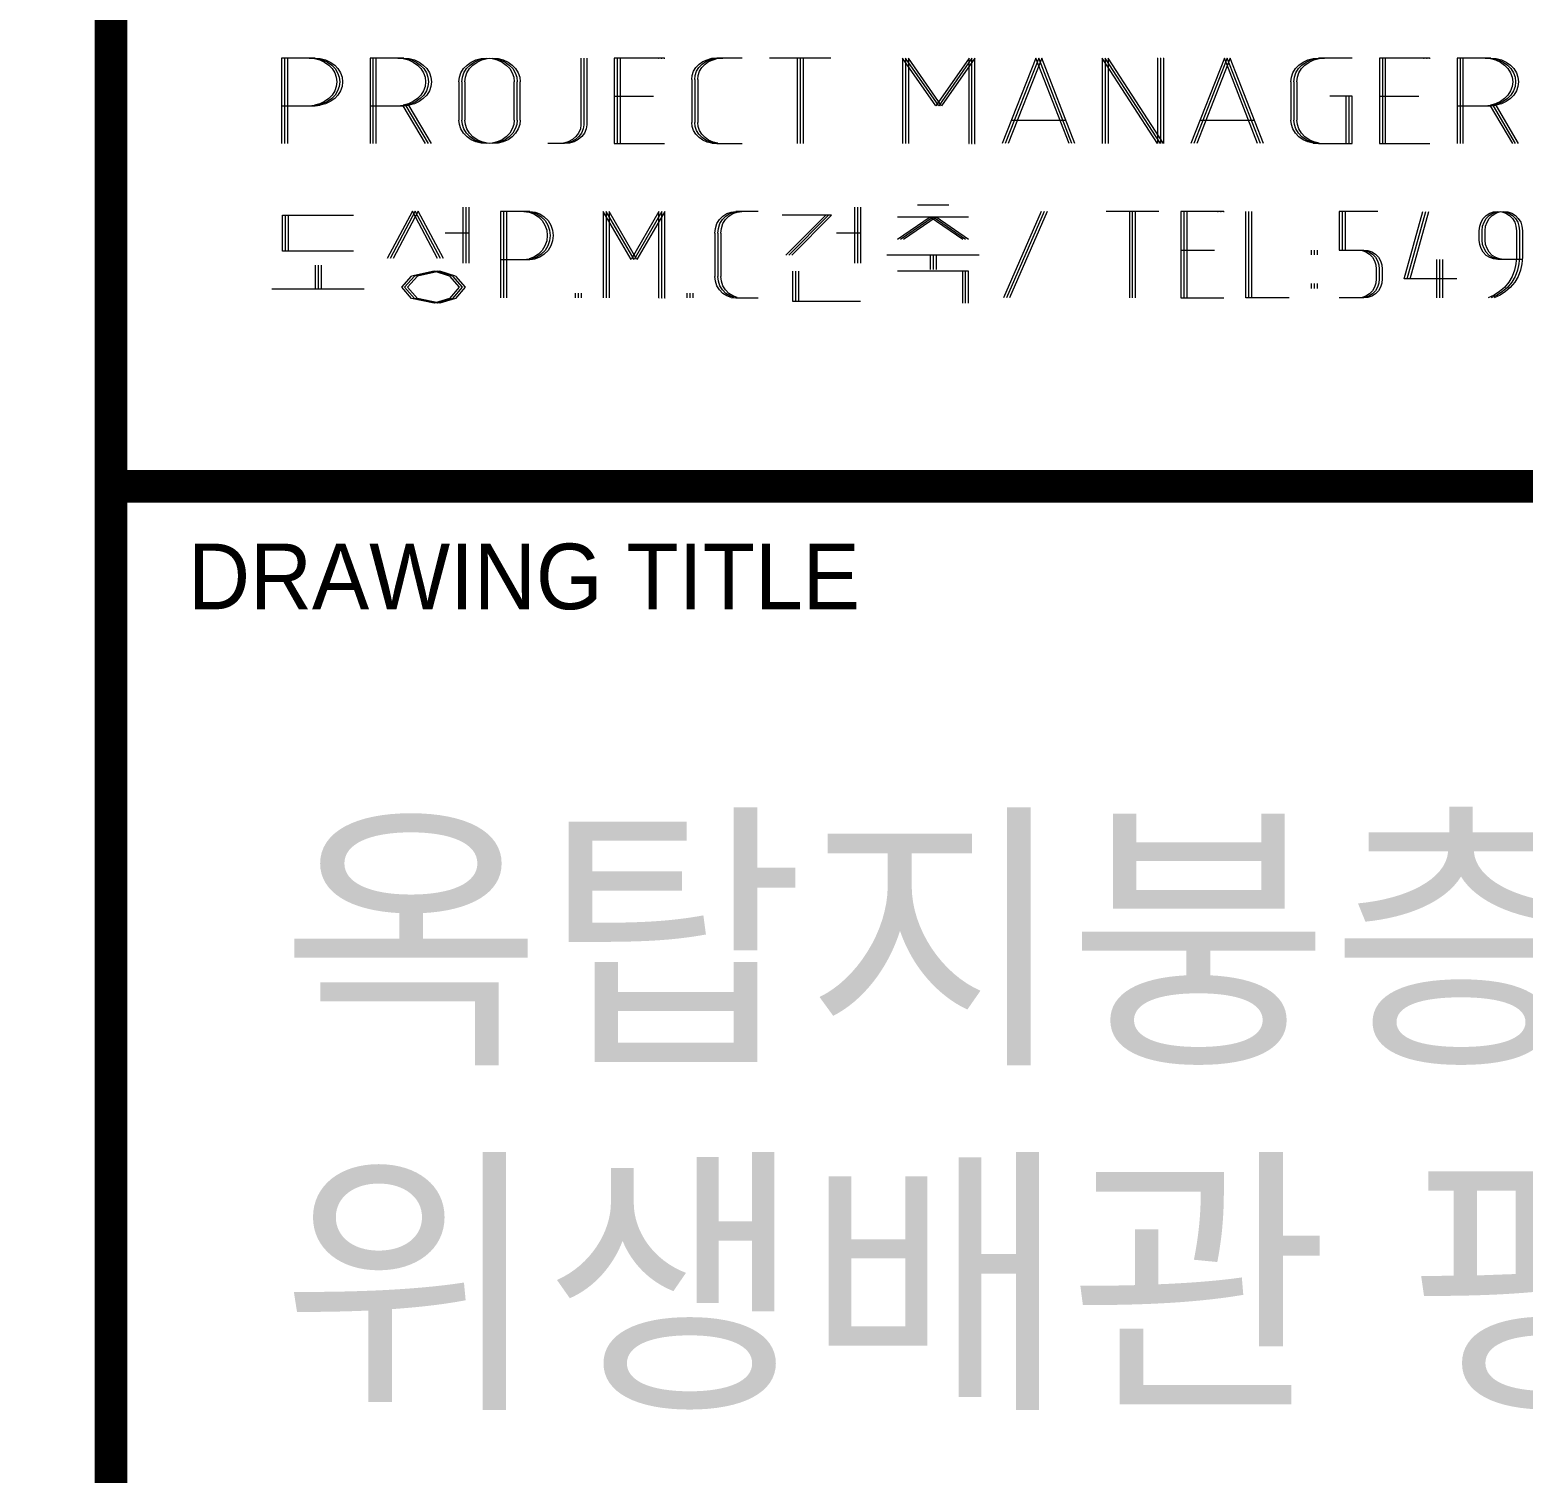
# Model space of a CAD drawing. Header units: millimetres. Extents: x 83956 to 461956, y 36707 to 125807.
# Drawn here: x 390130 to 393556, y 43161 to 46472 of the extents above; entities that cross this region are included whole.
import ezdxf

# ---------------------------------------------------------------- set-up
doc = ezdxf.new("R2010")
doc.units = ezdxf.units.MM
doc.header["$LTSCALE"] = 100
doc.header["$MEASUREMENT"] = 0
doc.layers.get('0').update_dxf_attribs({"linetype": 'CONTINUOUS'})
doc.layers.add('FORM', color=8, linetype='CONTINUOUS')
doc.layers.add('TEX', color=3, linetype='CONTINUOUS')
doc.styles.add('HY울릉도L', font='HYWULM.TTF')
doc.styles.add('TITLE', font='Gulim.ttf')

# ---------------------------------------------------------------- blocks, each defined once
blk = doc.blocks.new('PMC-mark')
at = {"layer": 'FORM', "lineweight": 0}
for p, q in [((606.2, 1310.2), (521.6, 1310.2)), ((521.6, 1310.2), (521.6, 1048.3)), ((615.2, 1310.2), (530.6, 1310.2)), ((530.6, 1310.2), (530.6, 1048.3)), ((624.2, 1310.2), (539.6, 1310.2)), ((539.6, 1310.2), (539.6, 1048.3)), ((606.2, 1310.2), (622.4, 1308.4)), ((615.2, 1310.2), (631.4, 1308.4)), ((622.4, 1308.4), (638.6, 1304.8)), ((624.2, 1310.2), (640.4, 1308.4)), ((631.4, 1308.4), (647.6, 1304.8)), ((638.6, 1304.8), (653, 1297.6)), ((640.4, 1308.4), (656.6, 1304.8)), ((647.6, 1304.8), (662, 1297.6)), ((653, 1297.6), (666.5, 1288.6)), ((656.6, 1304.8), (671, 1297.6)), ((662, 1297.6), (675.5, 1288.6)), ((666.5, 1288.6), (676.4, 1277.8)), ((671, 1297.6), (684.5, 1288.6)), ((675.5, 1288.6), (685.4, 1277.8)), ((684.5, 1288.6), (694.4, 1277.8)), ((878, 1310.2), (792.5, 1310.2)), ((792.5, 1310.2), (792.5, 1048.3)), ((887, 1310.2), (801.5, 1310.2)), ((801.5, 1310.2), (801.5, 1048.3)), ((896, 1310.2), (810.5, 1310.2)), ((810.5, 1310.2), (810.5, 1048.3)), ((878, 1310.2), (894.2, 1308.4)), ((887, 1310.2), (903.2, 1308.4)), ((894.2, 1308.4), (910.4, 1304.8)), ((896, 1310.2), (912.2, 1308.4)), ((903.2, 1308.4), (919.4, 1304.8)), ((910.4, 1304.8), (924.8, 1297.6)), ((912.2, 1308.4), (928.4, 1304.8)), ((919.4, 1304.8), (933.8, 1297.6)), ((924.8, 1297.6), (937.4, 1288.6)), ((928.4, 1304.8), (942.8, 1297.6)), ((933.8, 1297.6), (946.4, 1288.6)), ((937.4, 1288.6), (948.2, 1277.8)), ((942.8, 1297.6), (955.4, 1288.6)), ((946.4, 1288.6), (957.2, 1277.8)), ((955.4, 1288.6), (966.2, 1277.8)), ((1078.7, 1277.8), (1089.5, 1288.6)), ((1087.7, 1277.8), (1098.5, 1288.6)), ((1089.5, 1288.6), (1102.1, 1297.6)), ((1096.7, 1277.8), (1107.5, 1288.6)), ((1098.5, 1288.6), (1111.1, 1297.6)), ((1102.1, 1297.6), (1116.5, 1304.8)), ((1107.5, 1288.6), (1120.1, 1297.6)), ((1111.1, 1297.6), (1125.5, 1304.8)), ((1116.5, 1304.8), (1132.7, 1308.4)), ((1120.1, 1297.6), (1134.5, 1304.8)), ((1125.5, 1304.8), (1141.7, 1308.4)), ((1132.7, 1308.4), (1148.9, 1310.2)), ((1134.5, 1304.8), (1150.7, 1308.4)), ((1141.7, 1308.4), (1157.9, 1310.2)), ((1148.9, 1310.2), (1166, 1308.4)), ((1150.7, 1308.4), (1166.9, 1310.2)), ((1157.9, 1310.2), (1175, 1308.4)), ((1166, 1308.4), (1181.3, 1304.8)), ((1166.9, 1310.2), (1184, 1308.4)), ((1175, 1308.4), (1190.3, 1304.8)), ((1181.3, 1304.8), (1196.6, 1297.6)), ((1184, 1308.4), (1199.3, 1304.8)), ((1190.3, 1304.8), (1205.6, 1297.6)), ((1196.6, 1297.6), (1209.2, 1288.6)), ((1199.3, 1304.8), (1214.6, 1297.6)), ((1205.6, 1297.6), (1218.2, 1288.6)), ((1209.2, 1288.6), (1220, 1277.8)), ((1214.6, 1297.6), (1227.2, 1288.6)), ((1218.2, 1288.6), (1229, 1277.8)), ((1227.2, 1288.6), (1238, 1277.8)), ((1437.8, 1310.2), (1437.8, 1105.9)), ((1446.8, 1310.2), (1446.8, 1105.9)), ((1455.8, 1310.2), (1455.8, 1105.9)), ((1675.4, 1310.2), (1539.5, 1310.2)), ((1539.5, 1310.2), (1539.5, 1048.3)), ((1684.4, 1310.2), (1548.5, 1310.2)), ((1548.5, 1310.2), (1548.5, 1048.3)), ((1693.4, 1310.2), (1557.5, 1310.2)), ((1557.5, 1310.2), (1557.5, 1048.3)), ((1674.5, 1310.2), (1676.3, 1310.2)), ((1683.5, 1310.2), (1685.3, 1310.2)), ((1692.5, 1310.2), (1694.3, 1310.2)), ((1782.5, 1269.7), (1789.7, 1281.4)), ((1789.7, 1281.4), (1799.6, 1291.3)), ((1791.5, 1269.7), (1798.7, 1281.4)), ((1798.7, 1281.4), (1808.6, 1291.3)), ((1799.6, 1291.3), (1810.4, 1299.4)), ((1800.5, 1269.7), (1807.7, 1281.4)), ((1807.7, 1281.4), (1817.6, 1291.3)), ((1808.6, 1291.3), (1819.4, 1299.4)), ((1810.4, 1299.4), (1823.9, 1304.8)), ((1817.6, 1291.3), (1828.4, 1299.4)), ((1819.4, 1299.4), (1832.9, 1304.8)), ((1823.9, 1304.8), (1838.3, 1309.3)), ((1828.4, 1299.4), (1841.9, 1304.8)), ((1832.9, 1304.8), (1847.3, 1309.3)), ((1838.3, 1309.3), (1853.6, 1310.2)), ((1841.9, 1304.8), (1856.3, 1309.3)), ((1847.3, 1309.3), (1862.6, 1310.2)), ((1913, 1310.2), (1853.6, 1310.2)), ((1856.3, 1309.3), (1871.6, 1310.2)), ((1922, 1310.2), (1862.6, 1310.2)), ((1931, 1310.2), (1871.6, 1310.2)), ((2183.9, 1310.2), (2014.7, 1310.2)), ((2192.9, 1310.2), (2023.7, 1310.2)), ((2201.9, 1310.2), (2032.7, 1310.2)), ((2099.3, 1310.2), (2099.3, 1048.3)), ((2108.3, 1310.2), (2108.3, 1048.3)), ((2117.3, 1310.2), (2117.3, 1048.3)), ((2523.2, 1164.4), (2421.5, 1310.2)), ((2421.5, 1310.2), (2421.5, 1048.3)), ((2532.2, 1164.4), (2430.5, 1310.2)), ((2430.5, 1310.2), (2430.5, 1048.3)), ((2541.2, 1164.4), (2439.5, 1310.2)), ((2439.5, 1310.2), (2439.5, 1048.3)), ((2624.9, 1310.2), (2523.2, 1164.4)), ((2633.9, 1310.2), (2532.2, 1164.4)), ((2642.9, 1310.2), (2541.2, 1164.4)), ((2624.9, 1048.3), (2624.9, 1310.2)), ((2633.9, 1048.3), (2633.9, 1310.2)), ((2642.9, 1048.3), (2642.9, 1310.2)), ((2829.2, 1310.2), (2726.6, 1048.3)), ((2838.2, 1310.2), (2735.6, 1048.3)), ((2847.2, 1310.2), (2744.6, 1048.3)), ((2930.9, 1048.3), (2829.2, 1310.2)), ((2939.9, 1048.3), (2838.2, 1310.2)), ((2948.9, 1048.3), (2847.2, 1310.2)), ((3201.8, 1048.3), (3032.6, 1310.2)), ((3032.6, 1310.2), (3032.6, 1048.3)), ((3210.8, 1048.3), (3041.6, 1310.2)), ((3041.6, 1310.2), (3041.6, 1048.3)), ((3219.8, 1048.3), (3050.6, 1310.2)), ((3050.6, 1310.2), (3050.6, 1048.3)), ((3200.9, 1310.2), (3202.7, 1310.2)), ((3201.8, 1310.2), (3201.8, 1048.3)), ((3209.9, 1310.2), (3211.7, 1310.2)), ((3210.8, 1310.2), (3210.8, 1048.3)), ((3218.9, 1310.2), (3220.7, 1310.2)), ((3219.8, 1310.2), (3219.8, 1048.3)), ((3406.1, 1310.2), (3303.5, 1048.3)), ((3415.1, 1310.2), (3312.5, 1048.3)), ((3424.1, 1310.2), (3321.5, 1048.3)), ((3507.8, 1048.3), (3406.1, 1310.2)), ((3516.8, 1048.3), (3415.1, 1310.2)), ((3525.8, 1048.3), (3424.1, 1310.2)), ((3623.9, 1277.8), (3633.8, 1288.6)), ((3632.9, 1277.8), (3642.8, 1288.6)), ((3633.8, 1288.6), (3647.3, 1297.6)), ((3641.9, 1277.8), (3651.8, 1288.6)), ((3642.8, 1288.6), (3656.3, 1297.6)), ((3647.3, 1297.6), (3661.7, 1304.8)), ((3651.8, 1288.6), (3665.3, 1297.6)), ((3656.3, 1297.6), (3670.7, 1304.8)), ((3661.7, 1304.8), (3677.9, 1308.4)), ((3665.3, 1297.6), (3679.7, 1304.8)), ((3670.7, 1304.8), (3686.9, 1308.4)), ((3677.9, 1308.4), (3694.1, 1310.2)), ((3679.7, 1304.8), (3695.9, 1308.4)), ((3686.9, 1308.4), (3703.1, 1310.2)), ((3778.7, 1310.2), (3694.1, 1310.2)), ((3695.9, 1308.4), (3712.1, 1310.2)), ((3787.7, 1310.2), (3703.1, 1310.2)), ((3796.7, 1310.2), (3712.1, 1310.2)), ((4016.3, 1310.2), (3880.4, 1310.2)), ((3880.4, 1310.2), (3880.4, 1048.3)), ((4025.3, 1310.2), (3889.4, 1310.2)), ((3889.4, 1310.2), (3889.4, 1048.3)), ((4034.3, 1310.2), (3898.4, 1310.2)), ((3898.4, 1310.2), (3898.4, 1048.3)), ((4015.4, 1310.2), (4017.2, 1310.2)), ((4024.4, 1310.2), (4026.2, 1310.2)), ((4033.4, 1310.2), (4035.2, 1310.2)), ((4203.5, 1310.2), (4118, 1310.2)), ((4118, 1310.2), (4118, 1048.3)), ((4212.5, 1310.2), (4127, 1310.2)), ((4127, 1310.2), (4127, 1048.3)), ((4221.5, 1310.2), (4136, 1310.2)), ((4136, 1310.2), (4136, 1048.3)), ((4203.5, 1310.2), (4219.7, 1308.4)), ((4212.5, 1310.2), (4228.7, 1308.4)), ((4219.7, 1308.4), (4235.9, 1304.8)), ((4221.5, 1310.2), (4237.7, 1308.4)), ((4228.7, 1308.4), (4244.9, 1304.8)), ((4235.9, 1304.8), (4250.3, 1297.6)), ((4237.7, 1308.4), (4253.9, 1304.8)), ((4244.9, 1304.8), (4259.3, 1297.6)), ((4250.3, 1297.6), (4262.9, 1288.6)), ((4253.9, 1304.8), (4268.3, 1297.6)), ((4259.3, 1297.6), (4271.9, 1288.6)), ((4262.9, 1288.6), (4273.7, 1277.8)), ((4268.3, 1297.6), (4280.9, 1288.6)), ((4271.9, 1288.6), (4282.7, 1277.8)), ((4280.9, 1288.6), (4291.7, 1277.8)), ((676.4, 1277.8), (684.5, 1265.2)), ((684.5, 1265.2), (689, 1251.7)), ((685.4, 1277.8), (693.5, 1265.2)), ((689, 1251.7), (690.8, 1237.3)), ((690.8, 1237.3), (689, 1222.9)), ((693.5, 1265.2), (698, 1251.7)), ((694.4, 1277.8), (702.5, 1265.2)), ((698, 1251.7), (699.8, 1237.3)), ((699.8, 1237.3), (698, 1222.9)), ((702.5, 1265.2), (707, 1251.7)), ((707, 1251.7), (708.8, 1237.3)), ((708.8, 1237.3), (707, 1222.9)), ((948.2, 1277.8), (956.3, 1265.2)), ((956.3, 1265.2), (960.8, 1251.7)), ((957.2, 1277.8), (965.3, 1265.2)), ((960.8, 1251.7), (962.6, 1237.3)), ((962.6, 1237.3), (960.8, 1222.9)), ((965.3, 1265.2), (969.8, 1251.7)), ((966.2, 1277.8), (974.3, 1265.2)), ((969.8, 1251.7), (971.6, 1237.3)), ((971.6, 1237.3), (969.8, 1222.9)), ((974.3, 1265.2), (978.8, 1251.7)), ((978.8, 1251.7), (980.6, 1237.3)), ((980.6, 1237.3), (978.8, 1222.9)), ((1064.3, 1237.3), (1066.1, 1251.7)), ((1064.3, 1237.3), (1064.3, 1120.3)), ((1066.1, 1251.7), (1070.6, 1265.2)), ((1070.6, 1265.2), (1078.7, 1277.8)), ((1073.3, 1237.3), (1075.1, 1251.7)), ((1073.3, 1237.3), (1073.3, 1120.3)), ((1075.1, 1251.7), (1079.6, 1265.2)), ((1079.6, 1265.2), (1087.7, 1277.8)), ((1082.3, 1237.3), (1084.1, 1251.7)), ((1082.3, 1237.3), (1082.3, 1120.3)), ((1084.1, 1251.7), (1088.6, 1265.2)), ((1088.6, 1265.2), (1096.7, 1277.8)), ((1220, 1277.8), (1227.2, 1265.2)), ((1227.2, 1265.2), (1232.6, 1251.7)), ((1229, 1277.8), (1236.2, 1265.2)), ((1232.6, 1251.7), (1233.5, 1237.3)), ((1233.5, 1120.3), (1233.5, 1237.3)), ((1236.2, 1265.2), (1241.6, 1251.7)), ((1238, 1277.8), (1245.2, 1265.2)), ((1241.6, 1251.7), (1242.5, 1237.3)), ((1242.5, 1120.3), (1242.5, 1237.3)), ((1245.2, 1265.2), (1250.6, 1251.7)), ((1250.6, 1251.7), (1251.5, 1237.3)), ((1251.5, 1120.3), (1251.5, 1237.3)), ((1777.1, 1244.5), (1778, 1257.1)), ((1777.1, 1244.5), (1777.1, 1113.1)), ((1778, 1257.1), (1782.5, 1269.7)), ((1786.1, 1244.5), (1787, 1257.1)), ((1786.1, 1244.5), (1786.1, 1113.1)), ((1787, 1257.1), (1791.5, 1269.7)), ((1795.1, 1244.5), (1796, 1257.1)), ((1795.1, 1244.5), (1795.1, 1113.1)), ((1796, 1257.1), (1800.5, 1269.7)), ((3609.5, 1237.3), (3611.3, 1251.7)), ((3609.5, 1237.3), (3609.5, 1120.3)), ((3611.3, 1251.7), (3615.8, 1265.2)), ((3615.8, 1265.2), (3623.9, 1277.8)), ((3618.5, 1237.3), (3620.3, 1251.7)), ((3618.5, 1237.3), (3618.5, 1120.3)), ((3620.3, 1251.7), (3624.8, 1265.2)), ((3624.8, 1265.2), (3632.9, 1277.8)), ((3627.5, 1237.3), (3629.3, 1251.7)), ((3627.5, 1237.3), (3627.5, 1120.3)), ((3629.3, 1251.7), (3633.8, 1265.2)), ((3633.8, 1265.2), (3641.9, 1277.8)), ((4273.7, 1277.8), (4281.8, 1265.2)), ((4281.8, 1265.2), (4286.3, 1251.7)), ((4282.7, 1277.8), (4290.8, 1265.2)), ((4286.3, 1251.7), (4288.1, 1237.3)), ((4288.1, 1237.3), (4286.3, 1222.9)), ((4290.8, 1265.2), (4295.3, 1251.7)), ((4291.7, 1277.8), (4299.8, 1265.2)), ((4295.3, 1251.7), (4297.1, 1237.3)), ((4297.1, 1237.3), (4295.3, 1222.9)), ((4299.8, 1265.2), (4304.3, 1251.7)), ((4304.3, 1251.7), (4306.1, 1237.3)), ((4306.1, 1237.3), (4304.3, 1222.9)), ((676.4, 1196.8), (666.5, 1186)), ((685.4, 1196.8), (675.5, 1186)), ((684.5, 1209.4), (676.4, 1196.8)), ((689, 1222.9), (684.5, 1209.4)), ((694.4, 1196.8), (684.5, 1186)), ((693.5, 1209.4), (685.4, 1196.8)), ((698, 1222.9), (693.5, 1209.4)), ((702.5, 1209.4), (694.4, 1196.8)), ((707, 1222.9), (702.5, 1209.4)), ((948.2, 1196.8), (937.4, 1186)), ((957.2, 1196.8), (946.4, 1186)), ((956.3, 1209.4), (948.2, 1196.8)), ((966.2, 1196.8), (955.4, 1186)), ((960.8, 1222.9), (956.3, 1209.4)), ((965.3, 1209.4), (957.2, 1196.8)), ((969.8, 1222.9), (965.3, 1209.4)), ((974.3, 1209.4), (966.2, 1196.8)), ((978.8, 1222.9), (974.3, 1209.4)), ((1539.5, 1193.2), (1641.2, 1193.2)), ((1548.5, 1193.2), (1650.2, 1193.2)), ((1557.5, 1193.2), (1659.2, 1193.2)), ((3778.7, 1193.2), (3728.3, 1193.2)), ((3787.7, 1193.2), (3737.3, 1193.2)), ((3796.7, 1193.2), (3746.3, 1193.2)), ((3778.7, 1048.3), (3778.7, 1193.2)), ((3787.7, 1048.3), (3787.7, 1193.2)), ((3796.7, 1048.3), (3796.7, 1193.2)), ((3880.4, 1193.2), (3983, 1193.2)), ((3889.4, 1193.2), (3992, 1193.2)), ((3898.4, 1193.2), (4001, 1193.2)), ((4273.7, 1196.8), (4262.9, 1186)), ((4282.7, 1196.8), (4271.9, 1186)), ((4281.8, 1209.4), (4273.7, 1196.8)), ((4291.7, 1196.8), (4280.9, 1186)), ((4286.3, 1222.9), (4281.8, 1209.4)), ((4290.8, 1209.4), (4282.7, 1196.8)), ((4295.3, 1222.9), (4290.8, 1209.4)), ((4299.8, 1209.4), (4291.7, 1196.8)), ((4304.3, 1222.9), (4299.8, 1209.4)), ((521.6, 1164.4), (606.2, 1164.4)), ((530.6, 1164.4), (615.2, 1164.4)), ((539.6, 1164.4), (624.2, 1164.4)), ((606.2, 1164.4), (622.4, 1166.2)), ((615.2, 1164.4), (631.4, 1166.2)), ((638.6, 1169.8), (622.4, 1166.2)), ((624.2, 1164.4), (640.4, 1166.2)), ((647.6, 1169.8), (631.4, 1166.2)), ((653, 1177), (638.6, 1169.8)), ((656.6, 1169.8), (640.4, 1166.2)), ((662, 1177), (647.6, 1169.8)), ((666.5, 1186), (653, 1177)), ((671, 1177), (656.6, 1169.8)), ((675.5, 1186), (662, 1177)), ((684.5, 1186), (671, 1177)), ((792.5, 1164.4), (878, 1164.4)), ((801.5, 1164.4), (887, 1164.4)), ((810.5, 1164.4), (896, 1164.4)), ((878, 1164.4), (894.2, 1166.2)), ((887, 1164.4), (903.2, 1166.2)), ((910.4, 1169.8), (894.2, 1166.2)), ((962.6, 1048.3), (894.2, 1164.4)), ((896, 1164.4), (912.2, 1166.2)), ((919.4, 1169.8), (903.2, 1166.2)), ((971.6, 1048.3), (903.2, 1164.4)), ((924.8, 1177), (910.4, 1169.8)), ((928.4, 1169.8), (912.2, 1166.2)), ((980.6, 1048.3), (912.2, 1164.4)), ((933.8, 1177), (919.4, 1169.8)), ((937.4, 1186), (924.8, 1177)), ((942.8, 1177), (928.4, 1169.8)), ((946.4, 1186), (933.8, 1177)), ((955.4, 1186), (942.8, 1177)), ((4118, 1164.4), (4203.5, 1164.4)), ((4127, 1164.4), (4212.5, 1164.4)), ((4136, 1164.4), (4221.5, 1164.4)), ((4203.5, 1164.4), (4219.7, 1166.2)), ((4212.5, 1164.4), (4228.7, 1166.2)), ((4235.9, 1169.8), (4219.7, 1166.2)), ((4288.1, 1048.3), (4220.6, 1164.4)), ((4221.5, 1164.4), (4237.7, 1166.2)), ((4244.9, 1169.8), (4228.7, 1166.2)), ((4297.1, 1048.3), (4229.6, 1164.4)), ((4250.3, 1177), (4235.9, 1169.8)), ((4253.9, 1169.8), (4237.7, 1166.2)), ((4306.1, 1048.3), (4238.6, 1164.4)), ((4259.3, 1177), (4244.9, 1169.8)), ((4262.9, 1186), (4250.3, 1177)), ((4268.3, 1177), (4253.9, 1169.8)), ((4271.9, 1186), (4259.3, 1177)), ((4280.9, 1186), (4268.3, 1177)), ((1066.1, 1106.8), (1064.3, 1120.3)), ((1070.6, 1093.3), (1066.1, 1106.8)), ((1075.1, 1106.8), (1073.3, 1120.3)), ((1079.6, 1093.3), (1075.1, 1106.8)), ((1084.1, 1106.8), (1082.3, 1120.3)), ((1088.6, 1093.3), (1084.1, 1106.8)), ((1232.6, 1106.8), (1227.2, 1093.3)), ((1233.5, 1120.3), (1232.6, 1106.8)), ((1241.6, 1106.8), (1236.2, 1093.3)), ((1242.5, 1120.3), (1241.6, 1106.8)), ((1250.6, 1106.8), (1245.2, 1093.3)), ((1251.5, 1120.3), (1250.6, 1106.8)), ((1437.8, 1105.9), (1436, 1093.3)), ((1446.8, 1105.9), (1445, 1093.3)), ((1455.8, 1105.9), (1454, 1093.3)), ((1778, 1100.5), (1777.1, 1113.1)), ((1782.5, 1088.8), (1778, 1100.5)), ((1787, 1100.5), (1786.1, 1113.1)), ((1791.5, 1088.8), (1787, 1100.5)), ((1796, 1100.5), (1795.1, 1113.1)), ((1800.5, 1088.8), (1796, 1100.5)), ((2756.3, 1120.3), (2901.2, 1120.3)), ((2765.3, 1120.3), (2910.2, 1120.3)), ((2774.3, 1120.3), (2919.2, 1120.3)), ((3333.2, 1120.3), (3478.1, 1120.3)), ((3342.2, 1120.3), (3487.1, 1120.3)), ((3351.2, 1120.3), (3496.1, 1120.3)), ((3611.3, 1106.8), (3609.5, 1120.3)), ((3615.8, 1093.3), (3611.3, 1106.8)), ((3620.3, 1106.8), (3618.5, 1120.3)), ((3624.8, 1093.3), (3620.3, 1106.8)), ((3629.3, 1106.8), (3627.5, 1120.3)), ((3633.8, 1093.3), (3629.3, 1106.8)), ((1078.7, 1080.7), (1070.6, 1093.3)), ((1089.5, 1069), (1078.7, 1080.7)), ((1087.7, 1080.7), (1079.6, 1093.3)), ((1098.5, 1069), (1087.7, 1080.7)), ((1096.7, 1080.7), (1088.6, 1093.3)), ((1102.1, 1060), (1089.5, 1069)), ((1107.5, 1069), (1096.7, 1080.7)), ((1111.1, 1060), (1098.5, 1069)), ((1116.5, 1053.7), (1102.1, 1060)), ((1120.1, 1060), (1107.5, 1069)), ((1125.5, 1053.7), (1111.1, 1060)), ((1132.7, 1049.2), (1116.5, 1053.7)), ((1134.5, 1053.7), (1120.1, 1060)), ((1141.7, 1049.2), (1125.5, 1053.7)), ((1150.7, 1049.2), (1134.5, 1053.7)), ((1181.3, 1053.7), (1166, 1049.2)), ((1190.3, 1053.7), (1175, 1049.2)), ((1196.6, 1060), (1181.3, 1053.7)), ((1199.3, 1053.7), (1184, 1049.2)), ((1205.6, 1060), (1190.3, 1053.7)), ((1209.2, 1069), (1196.6, 1060)), ((1214.6, 1060), (1199.3, 1053.7)), ((1218.2, 1069), (1205.6, 1060)), ((1220, 1080.7), (1209.2, 1069)), ((1227.2, 1069), (1214.6, 1060)), ((1229, 1080.7), (1218.2, 1069)), ((1227.2, 1093.3), (1220, 1080.7)), ((1238, 1080.7), (1227.2, 1069)), ((1236.2, 1093.3), (1229, 1080.7)), ((1245.2, 1093.3), (1238, 1080.7)), ((1399.1, 1053.7), (1384.7, 1049.2)), ((1408.1, 1053.7), (1393.7, 1049.2)), ((1411.7, 1060.9), (1399.1, 1053.7)), ((1417.1, 1053.7), (1402.7, 1049.2)), ((1420.7, 1060.9), (1408.1, 1053.7)), ((1422.5, 1069.9), (1411.7, 1060.9)), ((1429.7, 1060.9), (1417.1, 1053.7)), ((1431.5, 1069.9), (1420.7, 1060.9)), ((1430.6, 1080.7), (1422.5, 1069.9)), ((1440.5, 1069.9), (1429.7, 1060.9)), ((1436, 1093.3), (1430.6, 1080.7)), ((1439.6, 1080.7), (1431.5, 1069.9)), ((1445, 1093.3), (1439.6, 1080.7)), ((1448.6, 1080.7), (1440.5, 1069.9)), ((1454, 1093.3), (1448.6, 1080.7)), ((1789.7, 1077.1), (1782.5, 1088.8)), ((1799.6, 1067.2), (1789.7, 1077.1)), ((1798.7, 1077.1), (1791.5, 1088.8)), ((1808.6, 1067.2), (1798.7, 1077.1)), ((1810.4, 1059.1), (1799.6, 1067.2)), ((1807.7, 1077.1), (1800.5, 1088.8)), ((1817.6, 1067.2), (1807.7, 1077.1)), ((1819.4, 1059.1), (1808.6, 1067.2)), ((1823.9, 1052.8), (1810.4, 1059.1)), ((1828.4, 1059.1), (1817.6, 1067.2)), ((1832.9, 1052.8), (1819.4, 1059.1)), ((1838.3, 1049.2), (1823.9, 1052.8)), ((1841.9, 1052.8), (1828.4, 1059.1)), ((1847.3, 1049.2), (1832.9, 1052.8)), ((1856.3, 1049.2), (1841.9, 1052.8)), ((3623.9, 1080.7), (3615.8, 1093.3)), ((3633.8, 1069), (3623.9, 1080.7)), ((3632.9, 1080.7), (3624.8, 1093.3)), ((3642.8, 1069), (3632.9, 1080.7)), ((3641.9, 1080.7), (3633.8, 1093.3)), ((3647.3, 1060), (3633.8, 1069)), ((3651.8, 1069), (3641.9, 1080.7)), ((3656.3, 1060), (3642.8, 1069)), ((3661.7, 1053.7), (3647.3, 1060)), ((3665.3, 1060), (3651.8, 1069)), ((3670.7, 1053.7), (3656.3, 1060)), ((3677.9, 1049.2), (3661.7, 1053.7)), ((3679.7, 1053.7), (3665.3, 1060)), ((3686.9, 1049.2), (3670.7, 1053.7)), ((3695.9, 1049.2), (3679.7, 1053.7)), ((1148.9, 1048.3), (1132.7, 1049.2)), ((1157.9, 1048.3), (1141.7, 1049.2)), ((1166, 1049.2), (1148.9, 1048.3)), ((1166.9, 1048.3), (1150.7, 1049.2)), ((1175, 1049.2), (1157.9, 1048.3)), ((1184, 1049.2), (1166.9, 1048.3)), ((1369.4, 1048.3), (1336.1, 1048.3)), ((1378.4, 1048.3), (1345.1, 1048.3)), ((1387.4, 1048.3), (1354.1, 1048.3)), ((1384.7, 1049.2), (1369.4, 1048.3)), ((1393.7, 1049.2), (1378.4, 1048.3)), ((1402.7, 1049.2), (1387.4, 1048.3)), ((1539.5, 1048.3), (1675.4, 1048.3)), ((1548.5, 1048.3), (1684.4, 1048.3)), ((1557.5, 1048.3), (1693.4, 1048.3)), ((1838.3, 1049.2), (1853.6, 1048.3)), ((1847.3, 1049.2), (1862.6, 1048.3)), ((1853.6, 1048.3), (1913, 1048.3)), ((1856.3, 1049.2), (1871.6, 1048.3)), ((1862.6, 1048.3), (1922, 1048.3)), ((1871.6, 1048.3), (1931, 1048.3)), ((2624, 1048.3), (2625.8, 1048.3)), ((2633, 1048.3), (2634.8, 1048.3)), ((2642, 1048.3), (2643.8, 1048.3)), ((3677.9, 1049.2), (3694.1, 1048.3)), ((3686.9, 1049.2), (3703.1, 1048.3)), ((3694.1, 1048.3), (3778.7, 1048.3)), ((3695.9, 1049.2), (3712.1, 1048.3)), ((3703.1, 1048.3), (3787.7, 1048.3)), ((3712.1, 1048.3), (3796.7, 1048.3)), ((3880.4, 1048.3), (4016.3, 1048.3)), ((3889.4, 1048.3), (4025.3, 1048.3)), ((3898.4, 1048.3), (4034.3, 1048.3)), ((524.8, 829.1), (723.8, 829.1)), ((524.8, 719.1), (524.8, 829.1)), ((533.8, 829.1), (732.9, 829.1)), ((533.8, 719.1), (533.8, 829.1)), ((542.9, 829.1), (742, 829.1)), ((542.9, 719.1), (542.9, 829.1)), ((922, 841.8), (844.7, 697.3)), ((931.1, 841.8), (853.8, 697.3)), ((940.2, 841.8), (862.9, 697.3)), ((999.3, 697.3), (922, 841.8)), ((1008.3, 697.3), (931.1, 841.8)), ((1017.4, 697.3), (940.2, 841.8)), ((1076.5, 853.6), (1076.5, 682.7)), ((1085.6, 853.6), (1085.6, 682.7)), ((1094.7, 853.6), (1094.7, 682.7)), ((1262.9, 840.9), (1192, 840.9)), ((1192, 840.9), (1192, 576.4)), ((1272, 840.9), (1201.1, 840.9)), ((1201.1, 840.9), (1201.1, 576.4)), ((1281, 840.9), (1210.1, 840.9)), ((1210.1, 840.9), (1210.1, 576.4)), ((1262.9, 840.9), (1279.2, 839.1)), ((1272, 840.9), (1288.3, 839.1)), ((1279.2, 839.1), (1293.8, 833.6)), ((1281, 840.9), (1297.4, 839.1)), ((1288.3, 839.1), (1302.9, 833.6)), ((1293.8, 833.6), (1307.4, 824.5)), ((1297.4, 839.1), (1312, 833.6)), ((1302.9, 833.6), (1316.5, 824.5)), ((1307.4, 824.5), (1319.2, 813.6)), ((1312, 833.6), (1325.6, 824.5)), ((1316.5, 824.5), (1328.3, 813.6)), ((1325.6, 824.5), (1337.4, 813.6)), ((1591, 693.7), (1505.6, 840.9)), ((1505.6, 840.9), (1505.6, 576.4)), ((1600.1, 693.7), (1514.7, 840.9)), ((1514.7, 840.9), (1514.7, 576.4)), ((1609.2, 693.7), (1523.8, 840.9)), ((1523.8, 840.9), (1523.8, 576.4)), ((1676.5, 840.9), (1591, 693.7)), ((1685.6, 840.9), (1600.1, 693.7)), ((1694.6, 840.9), (1609.2, 693.7)), ((1676.5, 576.4), (1676.5, 840.9)), ((1685.6, 576.4), (1685.6, 840.9)), ((1694.6, 576.4), (1694.6, 840.9)), ((1861.9, 816.4), (1871.9, 826.4)), ((1871, 816.4), (1881, 826.4)), ((1871.9, 826.4), (1883.7, 834.5)), ((1880.1, 816.4), (1890.1, 826.4)), ((1881, 826.4), (1892.8, 834.5)), ((1883.7, 834.5), (1897.3, 839.1)), ((1890.1, 826.4), (1901.9, 834.5)), ((1892.8, 834.5), (1906.4, 839.1)), ((1897.3, 839.1), (1911.9, 840.9)), ((1901.9, 834.5), (1915.5, 839.1)), ((1906.4, 839.1), (1921, 840.9)), ((1961.9, 840.9), (1911.9, 840.9)), ((1915.5, 839.1), (1930.1, 840.9)), ((1971, 840.9), (1921, 840.9)), ((1980.1, 840.9), (1930.1, 840.9)), ((2186.4, 829.1), (2053.7, 829.1)), ((2195.5, 829.1), (2062.8, 829.1)), ((2064.6, 707.3), (2186.4, 829.1)), ((2204.6, 829.1), (2071.9, 829.1)), ((2073.7, 707.3), (2195.5, 829.1)), ((2082.8, 707.3), (2204.6, 829.1)), ((2274.6, 853.6), (2274.6, 682.7)), ((2283.7, 853.6), (2283.7, 682.7)), ((2292.8, 853.6), (2292.8, 682.7)), ((2605.5, 823.6), (2406.4, 823.6)), ((2506.4, 823.6), (2406.4, 755.5)), ((2614.6, 823.6), (2415.5, 823.6)), ((2515.5, 823.6), (2415.5, 755.5)), ((2623.6, 823.6), (2424.6, 823.6)), ((2524.6, 823.6), (2424.6, 755.5)), ((2544.6, 860), (2467.3, 860)), ((2553.6, 860), (2476.4, 860)), ((2562.7, 860), (2485.5, 860)), ((2605.5, 755.5), (2506.4, 823.6)), ((2614.6, 755.5), (2515.5, 823.6)), ((2623.6, 755.5), (2524.6, 823.6)), ((2845.4, 840.9), (2730.9, 576.4)), ((2854.5, 840.9), (2740, 576.4)), ((2863.6, 840.9), (2749.1, 576.4)), ((3187.2, 840.9), (3044.5, 840.9)), ((3196.3, 840.9), (3053.6, 840.9)), ((3205.4, 840.9), (3062.7, 840.9)), ((3115.4, 840.9), (3115.4, 576.4)), ((3124.5, 840.9), (3124.5, 576.4)), ((3133.6, 840.9), (3133.6, 576.4)), ((3386.3, 840.9), (3272.7, 840.9)), ((3272.7, 840.9), (3272.7, 576.4)), ((3395.4, 840.9), (3281.8, 840.9)), ((3281.8, 840.9), (3281.8, 576.4)), ((3404.5, 840.9), (3290.8, 840.9)), ((3290.8, 840.9), (3290.8, 576.4)), ((3385.4, 840.9), (3387.2, 840.9)), ((3394.5, 840.9), (3396.3, 840.9)), ((3403.6, 840.9), (3405.4, 840.9)), ((3471.7, 576.4), (3471.7, 840.9)), ((3480.8, 576.4), (3480.8, 840.9)), ((3489.9, 576.4), (3489.9, 840.9)), ((3857.2, 840.9), (3757.2, 840.9)), ((3757.2, 840.9), (3757.2, 722.7)), ((3866.2, 840.9), (3766.3, 840.9)), ((3766.3, 840.9), (3766.3, 722.7)), ((3875.3, 840.9), (3775.3, 840.9)), ((3775.3, 840.9), (3775.3, 722.7)), ((3956.2, 634.6), (4013.5, 840.9)), ((3965.3, 634.6), (4022.6, 840.9)), ((3974.4, 634.6), (4031.7, 840.9)), ((4198, 819.1), (4207.1, 828.2)), ((4207.1, 828.2), (4218, 835.5)), ((4207.1, 819.1), (4216.2, 828.2)), ((4216.2, 828.2), (4227.1, 835.5)), ((4216.2, 819.1), (4225.3, 828.2)), ((4218, 835.5), (4229.8, 840)), ((4225.3, 828.2), (4236.2, 835.5)), ((4227.1, 835.5), (4238.9, 840)), ((4229.8, 840), (4242.6, 840.9)), ((4236.2, 835.5), (4248, 840)), ((4238.9, 840), (4251.7, 840.9)), ((4242.6, 840.9), (4255.3, 840)), ((4248, 840), (4260.7, 840.9)), ((4251.7, 840.9), (4264.4, 840)), ((4255.3, 840), (4267.1, 835.5)), ((4260.7, 840.9), (4273.5, 840)), ((4264.4, 840), (4276.2, 835.5)), ((4267.1, 835.5), (4278, 828.2)), ((4273.5, 840), (4285.3, 835.5)), ((4276.2, 835.5), (4287.1, 828.2)), ((4278, 828.2), (4287.1, 819.1)), ((4285.3, 835.5), (4296.2, 828.2)), ((4287.1, 828.2), (4296.2, 819.1)), ((4296.2, 828.2), (4305.3, 819.1)), ((1319.2, 813.6), (1327.4, 799.1)), ((1327.4, 799.1), (1332.9, 783.6)), ((1328.3, 813.6), (1336.5, 799.1)), ((1332.9, 783.6), (1334.7, 767.3)), ((1336.5, 799.1), (1342, 783.6)), ((1337.4, 813.6), (1345.6, 799.1)), ((1342, 783.6), (1343.8, 767.3)), ((1345.6, 799.1), (1351, 783.6)), ((1351, 783.6), (1352.9, 767.3)), ((1847.4, 774.6), (1849.2, 789.1)), ((1849.2, 789.1), (1853.7, 803.6)), ((1853.7, 803.6), (1861.9, 816.4)), ((1856.4, 774.6), (1858.3, 789.1)), ((1858.3, 789.1), (1862.8, 803.6)), ((1862.8, 803.6), (1871, 816.4)), ((1865.5, 774.6), (1867.4, 789.1)), ((1867.4, 789.1), (1871.9, 803.6)), ((1871.9, 803.6), (1880.1, 816.4)), ((4185.3, 781.8), (4187.1, 795.5)), ((4185.3, 752.7), (4185.3, 781.8)), ((4187.1, 795.5), (4191.7, 808.2)), ((4191.7, 808.2), (4198, 819.1)), ((4194.4, 781.8), (4196.2, 795.5)), ((4194.4, 752.7), (4194.4, 781.8)), ((4196.2, 795.5), (4200.8, 808.2)), ((4200.8, 808.2), (4207.1, 819.1)), ((4203.5, 781.8), (4205.3, 795.5)), ((4203.5, 752.7), (4203.5, 781.8)), ((4205.3, 795.5), (4209.8, 808.2)), ((4209.8, 808.2), (4216.2, 819.1)), ((4287.1, 819.1), (4294.4, 808.2)), ((4294.4, 808.2), (4298, 795.5)), ((4296.2, 819.1), (4303.5, 808.2)), ((4298, 795.5), (4299.8, 781.8)), ((4299.8, 781.8), (4299.8, 700.9)), ((4303.5, 808.2), (4307.1, 795.5)), ((4305.3, 819.1), (4312.6, 808.2)), ((4307.1, 795.5), (4308.9, 781.8)), ((4308.9, 781.8), (4308.9, 700.9)), ((4312.6, 808.2), (4316.2, 795.5)), ((4316.2, 795.5), (4318, 781.8)), ((4318, 781.8), (4318, 700.9)), ((1076.5, 774.6), (1022, 774.6)), ((1085.6, 774.6), (1031.1, 774.6)), ((1094.7, 774.6), (1040.2, 774.6)), ((1327.4, 735.5), (1319.2, 721.8)), ((1332.9, 750.9), (1327.4, 735.5)), ((1336.5, 735.5), (1328.3, 721.8)), ((1334.7, 767.3), (1332.9, 750.9)), ((1342, 750.9), (1336.5, 735.5)), ((1345.6, 735.5), (1337.4, 721.8)), ((1343.8, 767.3), (1342, 750.9)), ((1351, 750.9), (1345.6, 735.5)), ((1352.9, 767.3), (1351, 750.9)), ((1847.4, 774.6), (1847.4, 641.8)), ((1856.4, 774.6), (1856.4, 641.8)), ((1865.5, 774.6), (1865.5, 641.8)), ((2274.6, 774.6), (2219.1, 774.6)), ((2283.7, 774.6), (2228.2, 774.6)), ((2292.8, 774.6), (2237.3, 774.6)), ((4187.1, 740), (4185.3, 752.7)), ((4191.7, 727.3), (4187.1, 740)), ((4196.2, 740), (4194.4, 752.7)), ((4200.8, 727.3), (4196.2, 740)), ((4205.3, 740), (4203.5, 752.7)), ((4209.8, 727.3), (4205.3, 740)), ((723.8, 719.1), (524.8, 719.1)), ((732.9, 719.1), (533.8, 719.1)), ((742, 719.1), (542.9, 719.1)), ((1192, 693.7), (1262.9, 693.7)), ((1201.1, 693.7), (1272, 693.7)), ((1210.1, 693.7), (1281, 693.7)), ((1262.9, 693.7), (1279.2, 695.5)), ((1272, 693.7), (1288.3, 695.5)), ((1293.8, 700.9), (1279.2, 695.5)), ((1281, 693.7), (1297.4, 695.5)), ((1302.9, 700.9), (1288.3, 695.5)), ((1307.4, 710), (1293.8, 700.9)), ((1312, 700.9), (1297.4, 695.5)), ((1316.5, 710), (1302.9, 700.9)), ((1319.2, 721.8), (1307.4, 710)), ((1325.6, 710), (1312, 700.9)), ((1328.3, 721.8), (1316.5, 710)), ((1337.4, 721.8), (1325.6, 710)), ((2638.2, 707.3), (2373.7, 707.3)), ((2647.3, 707.3), (2382.8, 707.3)), ((2656.4, 707.3), (2391.8, 707.3)), ((2506.4, 707.3), (2506.4, 663.7)), ((2515.5, 707.3), (2515.5, 663.7)), ((2524.6, 707.3), (2524.6, 663.7)), ((3272.7, 722.7), (3358.1, 722.7)), ((3281.8, 722.7), (3367.2, 722.7)), ((3290.8, 722.7), (3376.3, 722.7)), ((3671.7, 722.7), (3671.7, 708.2)), ((3680.8, 722.7), (3680.8, 708.2)), ((3689.9, 722.7), (3689.9, 708.2)), ((3757.2, 722.7), (3814.4, 722.7)), ((3766.3, 722.7), (3823.5, 722.7)), ((3775.3, 722.7), (3832.6, 722.7)), ((3814.4, 722.7), (3827.2, 721.8)), ((3823.5, 722.7), (3836.2, 721.8)), ((3827.2, 721.8), (3839, 717.3)), ((3832.6, 722.7), (3845.3, 721.8)), ((3836.2, 721.8), (3848.1, 717.3)), ((3839, 717.3), (3849.9, 710)), ((3845.3, 721.8), (3857.2, 717.3)), ((3848.1, 717.3), (3859, 710)), ((3849.9, 710), (3859, 700.9)), ((3857.2, 717.3), (3868.1, 710)), ((3859, 710), (3868.1, 700.9)), ((3859, 700.9), (3865.3, 690)), ((3865.3, 690), (3869.9, 677.3)), ((3868.1, 710), (3877.2, 700.9)), ((3868.1, 700.9), (3874.4, 690)), ((3874.4, 690), (3879, 677.3)), ((3877.2, 700.9), (3883.5, 690)), ((3883.5, 690), (3888.1, 677.3)), ((4056.2, 576.4), (4056.2, 693.7)), ((4065.3, 576.4), (4065.3, 693.7)), ((4074.4, 576.4), (4074.4, 693.7)), ((4198, 716.4), (4191.7, 727.3)), ((4207.1, 706.4), (4198, 716.4)), ((4207.1, 716.4), (4200.8, 727.3)), ((4216.2, 706.4), (4207.1, 716.4)), ((4218, 700), (4207.1, 706.4)), ((4216.2, 716.4), (4209.8, 727.3)), ((4225.3, 706.4), (4216.2, 716.4)), ((4227.1, 700), (4216.2, 706.4)), ((4229.8, 695.5), (4218, 700)), ((4236.2, 700), (4225.3, 706.4)), ((4238.9, 695.5), (4227.1, 700)), ((4242.6, 693.7), (4229.8, 695.5)), ((4248, 695.5), (4236.2, 700)), ((4251.7, 693.7), (4238.9, 695.5)), ((4299.8, 693.7), (4242.6, 693.7)), ((4260.7, 693.7), (4248, 695.5)), ((4308.9, 693.7), (4251.7, 693.7)), ((4318, 693.7), (4260.7, 693.7)), ((4299.8, 700.9), (4298, 680.9)), ((4308.9, 700.9), (4307.1, 680.9)), ((4318, 700.9), (4316.2, 680.9)), ((624.7, 676.4), (624.7, 602.8)), ((633.8, 676.4), (633.8, 602.8)), ((642.9, 676.4), (642.9, 602.8)), ((889.3, 609.1), (919.3, 642.7)), ((898.4, 609.1), (928.4, 642.7)), ((907.4, 609.1), (937.4, 642.7)), ((988.3, 658.2), (919.3, 642.7)), ((997.4, 658.2), (928.4, 642.7)), ((1006.5, 658.2), (937.4, 642.7)), ((1035.6, 642.7), (988.3, 658.2)), ((1044.7, 642.7), (997.4, 658.2)), ((1053.8, 642.7), (1006.5, 658.2)), ((1035.6, 642.7), (1065.6, 609.1)), ((1044.7, 642.7), (1074.7, 609.1)), ((1053.8, 642.7), (1083.8, 609.1)), ((1849.2, 627.3), (1847.4, 641.8)), ((1858.3, 627.3), (1856.4, 641.8)), ((1867.4, 627.3), (1865.5, 641.8)), ((2086.4, 565.5), (2086.4, 658.2)), ((2095.5, 565.5), (2095.5, 658.2)), ((2104.6, 565.5), (2104.6, 658.2)), ((2605.5, 658.2), (2406.4, 658.2)), ((2614.6, 658.2), (2415.5, 658.2)), ((2623.6, 658.2), (2424.6, 658.2)), ((2605.5, 560), (2605.5, 658.2)), ((2614.6, 560), (2614.6, 658.2)), ((2623.6, 560), (2623.6, 658.2)), ((3869.9, 677.3), (3870.8, 664.6)), ((3870.8, 664.6), (3870.8, 634.6)), ((3879, 677.3), (3879.9, 664.6)), ((3879.9, 664.6), (3879.9, 634.6)), ((3888.1, 677.3), (3889, 664.6)), ((3889, 664.6), (3889, 634.6)), ((4286.2, 641.8), (4276.2, 624.6)), ((4295.3, 641.8), (4285.3, 624.6)), ((4293.5, 660.9), (4286.2, 641.8)), ((4298, 680.9), (4293.5, 660.9)), ((4304.4, 641.8), (4294.4, 624.6)), ((4302.6, 660.9), (4295.3, 641.8)), ((4307.1, 680.9), (4302.6, 660.9)), ((4311.7, 660.9), (4304.4, 641.8)), ((4316.2, 680.9), (4311.7, 660.9)), ((756.6, 602.8), (492, 602.8)), ((765.6, 602.8), (501.1, 602.8)), ((774.7, 602.8), (510.2, 602.8)), ((919.3, 574.6), (889.3, 609.1)), ((928.4, 574.6), (898.4, 609.1)), ((937.4, 574.6), (907.4, 609.1)), ((1065.6, 609.1), (1035.6, 574.6)), ((1074.7, 609.1), (1044.7, 574.6)), ((1083.8, 609.1), (1053.8, 574.6)), ((1853.7, 613.7), (1849.2, 627.3)), ((1861.9, 600.9), (1853.7, 613.7)), ((1862.8, 613.7), (1858.3, 627.3)), ((1871.9, 590), (1861.9, 600.9)), ((1871, 600.9), (1862.8, 613.7)), ((1871.9, 613.7), (1867.4, 627.3)), ((1881, 590), (1871, 600.9)), ((1880.1, 600.9), (1871.9, 613.7)), ((1890.1, 590), (1880.1, 600.9)), ((3671.7, 620), (3671.7, 605.5)), ((3680.8, 620), (3680.8, 605.5)), ((3689.9, 620), (3689.9, 605.5)), ((3859, 598.2), (3849.9, 589.1)), ((3865.3, 609.1), (3859, 598.2)), ((3868.1, 598.2), (3859, 589.1)), ((3869.9, 621.8), (3865.3, 609.1)), ((3874.4, 609.1), (3868.1, 598.2)), ((3877.2, 598.2), (3868.1, 589.1)), ((3870.8, 634.6), (3869.9, 621.8)), ((3879, 621.8), (3874.4, 609.1)), ((3883.5, 609.1), (3877.2, 598.2)), ((3879.9, 634.6), (3879, 621.8)), ((3888.1, 621.8), (3883.5, 609.1)), ((3889, 634.6), (3888.1, 621.8)), ((4098.9, 634.6), (3956.2, 634.6)), ((4108, 634.6), (3965.3, 634.6)), ((4117.1, 634.6), (3974.4, 634.6)), ((4248, 595.5), (4231.7, 584.6)), ((4257.1, 595.5), (4240.8, 584.6)), ((4262.6, 608.2), (4248, 595.5)), ((4266.2, 595.5), (4249.8, 584.6)), ((4271.7, 608.2), (4257.1, 595.5)), ((4276.2, 624.6), (4262.6, 608.2)), ((4280.7, 608.2), (4266.2, 595.5)), ((4285.3, 624.6), (4271.7, 608.2)), ((4294.4, 624.6), (4280.7, 608.2)), ((988.3, 560), (919.3, 574.6)), ((997.4, 560), (928.4, 574.6)), ((1006.5, 560), (937.4, 574.6)), ((1035.6, 574.6), (988.3, 560)), ((1044.7, 574.6), (997.4, 560)), ((1053.8, 574.6), (1006.5, 560)), ((1420.1, 590.9), (1420.1, 576.4)), ((1429.2, 590.9), (1429.2, 576.4)), ((1438.3, 590.9), (1438.3, 576.4)), ((1675.6, 576.4), (1677.4, 576.4)), ((1684.6, 576.4), (1686.5, 576.4)), ((1693.7, 576.4), (1695.6, 576.4)), ((1761.9, 590.9), (1761.9, 576.4)), ((1771, 590.9), (1771, 576.4)), ((1780.1, 590.9), (1780.1, 576.4)), ((1883.7, 582.8), (1871.9, 590)), ((1892.8, 582.8), (1881, 590)), ((1897.3, 577.3), (1883.7, 582.8)), ((1901.9, 582.8), (1890.1, 590)), ((1906.4, 577.3), (1892.8, 582.8)), ((1897.3, 577.3), (1911.9, 576.4)), ((1915.5, 577.3), (1901.9, 582.8)), ((1906.4, 577.3), (1921, 576.4)), ((1911.9, 576.4), (1961.9, 576.4)), ((1915.5, 577.3), (1930.1, 576.4)), ((1921, 576.4), (1971, 576.4)), ((1930.1, 576.4), (1980.1, 576.4)), ((2274.6, 565.5), (2086.4, 565.5)), ((2283.7, 565.5), (2095.5, 565.5)), ((2292.8, 565.5), (2104.6, 565.5)), ((3272.7, 576.4), (3386.3, 576.4)), ((3281.8, 576.4), (3395.4, 576.4)), ((3290.8, 576.4), (3404.5, 576.4)), ((3586.3, 576.4), (3471.7, 576.4)), ((3595.4, 576.4), (3480.8, 576.4)), ((3604.5, 576.4), (3489.9, 576.4)), ((3814.4, 576.4), (3757.2, 576.4)), ((3823.5, 576.4), (3766.3, 576.4)), ((3832.6, 576.4), (3775.3, 576.4)), ((3827.2, 577.3), (3814.4, 576.4)), ((3836.2, 577.3), (3823.5, 576.4)), ((3839, 581.8), (3827.2, 577.3)), ((3845.3, 577.3), (3832.6, 576.4)), ((3848.1, 581.8), (3836.2, 577.3)), ((3849.9, 589.1), (3839, 581.8)), ((3857.2, 581.8), (3845.3, 577.3)), ((3859, 589.1), (3848.1, 581.8)), ((3868.1, 589.1), (3857.2, 581.8)), ((4231.7, 584.6), (4213.5, 576.4)), ((4240.8, 584.6), (4222.6, 576.4)), ((4249.8, 584.6), (4231.7, 576.4))]:
    blk.add_line(p, q, dxfattribs=at)
blk = doc.blocks.new('PMC-FORMV')
at = {"layer": 'FORM', "const_width": 50.1}
for points in [[(36239.9, 975), (36239.9, 28725)], [(36236.2, 5812.1), (40739.9, 5812.1)]]:
    blk.add_lwpolyline(points, dxfattribs=at)
at = {"layer": 'FORM', "xscale": 0.5, "yscale": 0.5, "zscale": 0.5}
blk.add_blockref('PMC-mark', (36239.9, 5812.1), dxfattribs=at)
at = {"layer": 'FORM', "style": 'TITLE'}
blk.add_text('DRAWING TITLE', height=100.273, dxfattribs=at).set_placement((36357.9, 5624.1))

msp = doc.modelspace()

# ---------------------------------------------------------------- linework, layer by layer
msp.add_lwpolyline([(338271.6, 79794.6), (390316, 79794.6), (390316, 38169.6), (338271.6, 38169.6)], close=True)

# ---------------------------------------------------------------- block references
at = {"layer": 'FORM', "xscale": 1.5, "yscale": 1.5, "zscale": 1.5}
msp.add_blockref('PMC-FORMV', (335956.1, 36707.1), dxfattribs=at)

# ---------------------------------------------------------------- texts
at = {"layer": 'TEX', "color": 2, "style": 'HY울릉도L'}
for s, p in [('옥탑지붕층 ', (390704.2, 44147.5)), ('위생배관 평면도', (390704.2, 43356.8))]:
    msp.add_text(s, height=480, dxfattribs=at).set_placement(p)

doc.saveas('drawing.dxf')
